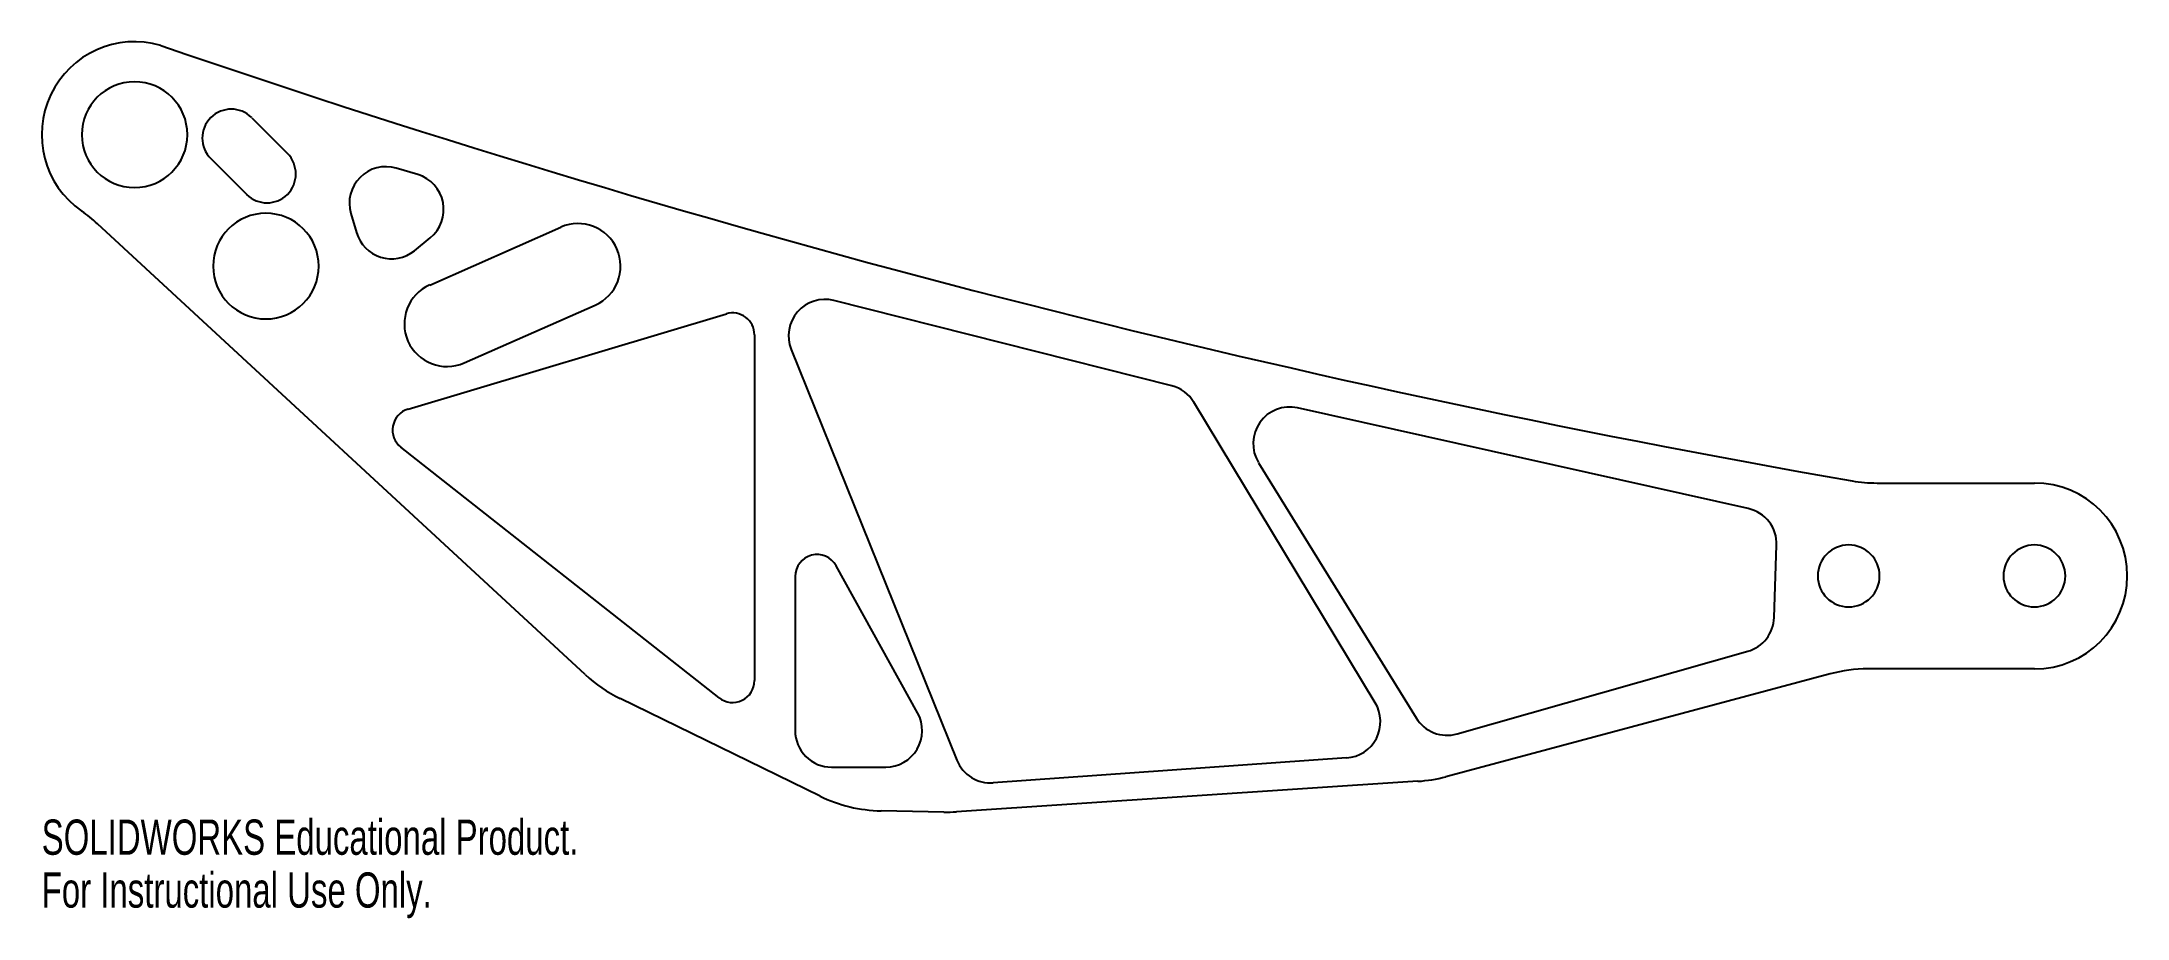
# Model space of a CAD drawing. Header units: millimetres. Extents: x -13 to 274, y -107 to 13.
import ezdxf

# ---------------------------------------------------------------- set-up
doc = ezdxf.new("R2010")
doc.units = ezdxf.units.MM
doc.styles.add('SLDTEXTSTYLE0', font='TXT', dxfattribs={"width": 0.7})

msp = doc.modelspace()

# ---------------------------------------------------------------- linework, layer by layer
at = {"color": 7, "linetype": 'Continuous', "lineweight": 25}
for p, q in [((16.08, 2.33), (20.98, -2.57)), ((10.46, -3.28), (15.37, -8.18)), ((38.87, -5.47), (35.92, -4.59)), ((29.69, -10.8), (30.47, -13.43)), ((61.87, -74.06), (-5.09, -12.22)), ((38.41, -15.91), (40.58, -14.15)), ((40.53, -20.62), (58.52, -12.69)), ((142.38, -34.45), (96, -22.74)), ((37.55, -37.64), (81.24, -24.58)), ((45.24, -31.3), (63.23, -23.37)), ((85.1, -27.45), (85.1, -74.89)), ((90.14, -29.46), (112.9, -85.79)), ((170.32, -77.92), (145.44, -36.71)), ((221.52, -51.27), (159.65, -37.48)), ((80.24, -77.25), (36.56, -42.87)), ((154.31, -44.99), (175.94, -80)), ((239.21, -47.78), (260.82, -47.78)), ((225.1, -66.22), (225.43, -56.32)), ((107.5, -79.32), (96.31, -59.14)), ((90.69, -60.59), (90.68, -81.75)), ((181.56, -82.19), (221.46, -70.86)), ((232.78, -73.95), (180.02, -88.06)), ((260.82, -73.28), (237.95, -73.28)), ((94.1, -90.73), (66.67, -77.34)), ((166.39, -85.49), (117.88, -88.91)), ((95.68, -86.75), (103.13, -86.75)), ((176.17, -88.7), (112.82, -92.88)), ((111.11, -92.92), (102.48, -92.75))]:
    msp.add_line(p, q, dxfattribs=at)
for centre, radius, start, end in [((0, 0), 12.75, 73.6668, 235.2675), ((0, 0), 7.25, 90, 270), ((0, 0), 7.25, 270, 90), ((13.27, -0.47), 3.97, 45, 225), ((18.17, -5.38), 3.97, 225, 45), ((34.49, -9.39), 5, 73.4118, 196.41), ((37.44, -10.26), 5, 308.9523, 73.4118), ((-18.66, -26.91), 20, 47.2772, 55.2675), ((18.03, -18.03), 7.25, 90, 270), ((18.03, -18.03), 7.25, 270, 90), ((35.27, -12.02), 5, 196.41, 308.9523), ((60.88, -18.03), 5.84, 293.7761, 113.7761), ((42.88, -25.96), 5.84, 113.7761, 293.7761), ((94.78, -27.59), 5, 75.8281, 201.9959), ((82.1, -27.45), 3, 0, 106.6499), ((141.16, -39.3), 5, 31.1315, 75.8281), ((38.41, -40.52), 3, 106.6499, 231.8003), ((158.56, -42.36), 5, 77.4332, 211.7061), ((239.21, -27.78), 20, 260.1281, 270), ((260.82, -60.53), 12.75, 270, 90), ((220.43, -56.16), 5, 358.0766, 77.4332), ((235.32, -60.53), 4.25, 90, 270), ((235.32, -60.53), 4.25, 270, 90), ((260.82, -60.53), 4.25, 90, 270), ((260.82, -60.53), 4.25, 270, 90), ((93.69, -60.59), 3, 29.0155, 179.9968), ((220.1, -66.05), 5, 285.8392, 358.0766), ((75.44, -59.37), 20, 227.2772, 243.9886), ((237.95, -93.28), 20, 90, 104.9698), ((82.1, -74.89), 3, 231.8003, 0), ((103.13, -81.75), 5, 270, 29.0155), ((166.04, -80.5), 5, 274.0333, 31.1315), ((180.19, -77.38), 5, 211.7061, 285.8392), ((95.68, -81.75), 5, 179.9968, 270), ((117.53, -83.92), 5, 201.9959, 274.0333), ((174.85, -68.74), 20, 273.7731, 284.9698), ((102.87, -72.75), 20, 243.9886, 268.8856), ((111.5, -72.92), 20, 268.8856, 273.7731)]:
    msp.add_arc(centre, radius, start, end, dxfattribs=at)
msp.add_open_spline([(3.59, 12.24), (79.75, -13.89), (157.14, -33.8), (235.78, -47.48)], degree=3, dxfattribs=at)

# ---------------------------------------------------------------- texts
at = {"color": 7, "linetype": 'Continuous', "char_height": 4.8336, "attachment_point": 1, "style": 'SLDTEXTSTYLE0'}
for s, insert in [('SOLIDWORKS Educational Product.', (-12.75, -93.94)), ('For Instructional Use Only.', (-12.75, -101.19))]:
    msp.add_mtext(s, dxfattribs=dict(at, insert=insert))

doc.saveas('drawing.dxf')
